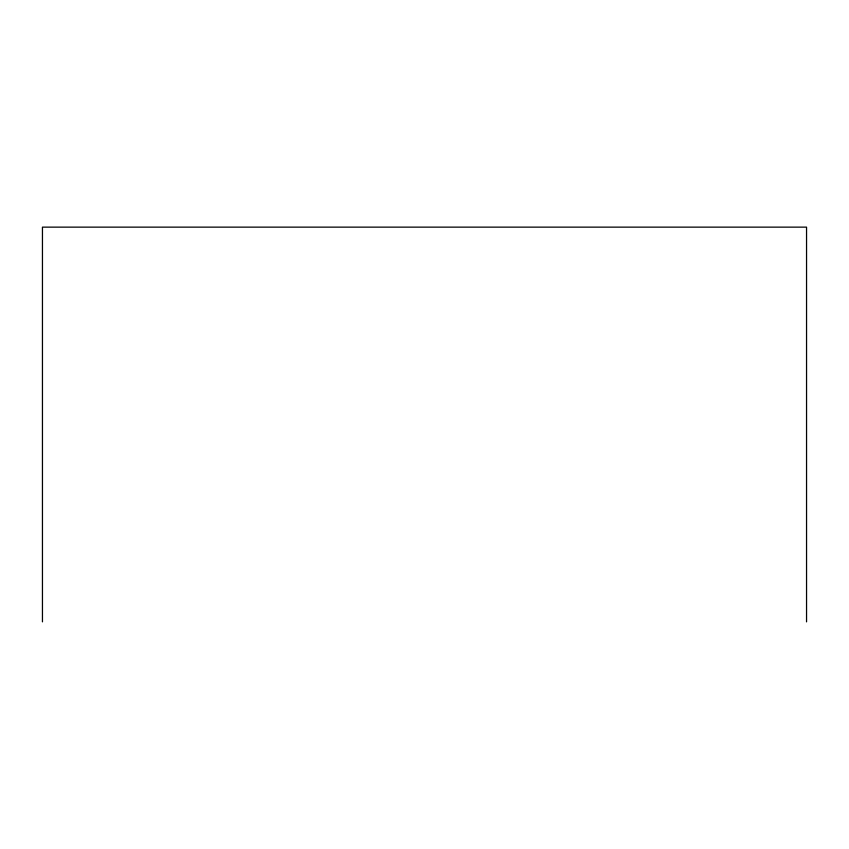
<?xml version="1.0" encoding="UTF-8"?>
<svg xmlns="http://www.w3.org/2000/svg" width="849" height="849" viewBox="0 0 849 849"><rect width="100%" height="100%" fill="white"/><g stroke="black" fill="none" stroke-linecap="round" stroke-linejoin="round"><path stroke-width="1.27" d="M806.55 621.861L806.55 227.139L42.45 227.139L42.45 621.861"/></g></svg>
